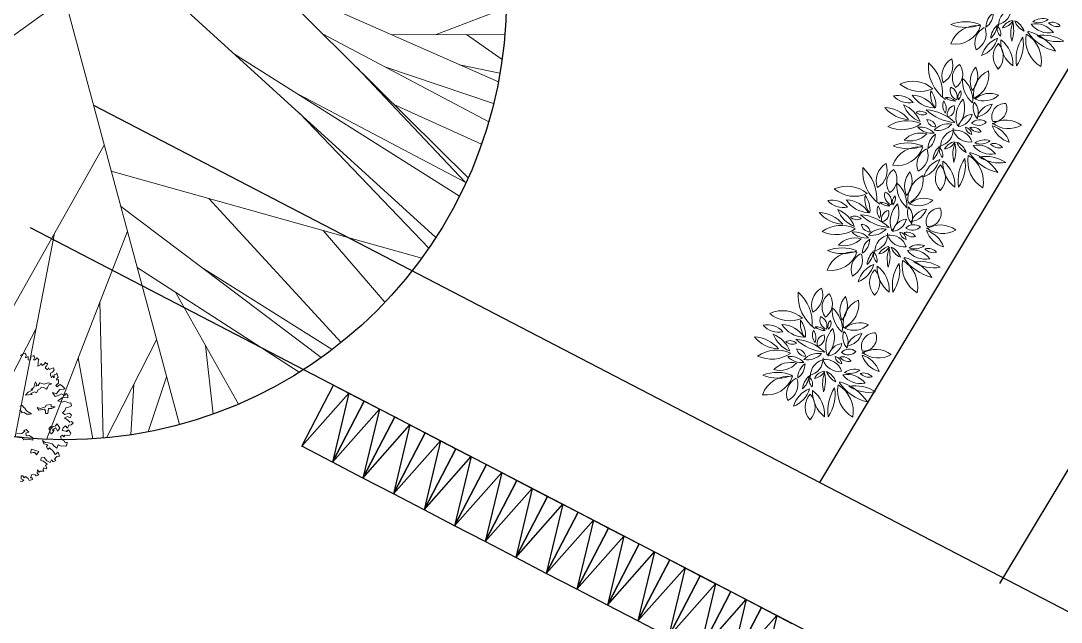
# Model space of a CAD drawing. Header units: millimetres. Extents: x 587797 to 2274247, y 1711 to 439204.
# Drawn here: x 1993500 to 2023710, y 315153 to 332613 of the extents above; entities that cross this region are included whole.
import ezdxf

# ---------------------------------------------------------------- set-up
doc = ezdxf.new("R2010")
doc.units = ezdxf.units.MM
doc.layers.add('finiture', color=7, linetype='Continuous', lineweight=20)

# ---------------------------------------------------------------- blocks, each defined once
blk = doc.blocks.new('T_26')
for p, q in [((0.3923, 0.1573), (0.4487, 0.2206)), ((0.3468, 0.1338), (0.4613, 0.1929)), ((0.4227, 0.173), (0.4714, 0.1665)), ((0.1586, 0.122), (0.4794, 0.1421)), ((0.4312, 0.1391), (0.4764, 0.1518)), ((0.1957, 0.1243), (0.4991, 0.03)), ((0.3586, 0.098), (0.4859, 0.1178)), ((0.2784, 0.0986), (0.4905, 0.0971)), ((0.3291, 0.0829), (0.4984, 0.0241)), ((0.3862, 0.0651), (0.495, 0.0709)), ((0.0826, 0.0635), (0.4978, -0.0467)), ((0.1997, 0.0324), (0.4999, 0.0072)), ((0.2854, 0.0252), (0.4984, 0.0241)), ((0, 0), (-0.2236, -0.4472)), ((0, 0), (0.3379, -0.3686)), ((0.2958, 0.0069), (0.4962, -0.0613)), ((0.1371, -0.1496), (0.4944, -0.0749)), ((0.3809, -0.0986), (0.4805, -0.1384)), ((0.1164, -0.127), (0.104, -0.4891)), ((0.2493, -0.1261), (0.4574, -0.2019)), ((0.1647, -0.1797), (0.4454, -0.2272)), ((0.281, -0.1994), (0.4522, -0.2133)), ((0.1847, -0.2015), (0.212, -0.4528)), ((0.2133, -0.2327), (0.4309, -0.2535)), ((0.1125, -0.2414), (0.1791, -0.4668)), ((0.2646, -0.2376), (0.3865, -0.3172)), ((0.3226, -0.2755), (0.3663, -0.3403)), ((0.1939, -0.2867), (0.2683, -0.4219)), ((0.2706, -0.2952), (0.2716, -0.4198)), ((0.3001, -0.3273), (0.3101, -0.3922)), ((0.1437, -0.347), (0.1437, -0.4789)), ((0.271, -0.3522), (0.2943, -0.4042)), ((0.2013, -0.3542), (0.2582, -0.4282))]:
    blk.add_line(p, q)

msp = doc.modelspace()

# ---------------------------------------------------------------- linework, layer by layer
for p, q in [((2016699.908, 319206.835), (2025480.697, 333826.891)), ((2021927.582, 316279.961), (2030815.27, 331055.131)), ((1995612.164, 330163.692), (2043101.512, 305488.98)), ((1993767.915, 326614.221), (2043653.566, 300714.539)), ((2001660.405, 320259.552), (2002582.529, 322034.287)), ((2002582.529, 322034.287), (2003469.897, 321573.225)), ((2001660.405, 320259.552), (2003026.213, 321803.756)), ((2003026.213, 321803.756), (2002547.773, 319798.49)), ((2002547.773, 319798.49), (2003469.897, 321573.225)), ((2003469.897, 321573.225), (2002547.773, 319798.49)), ((2003469.897, 321573.225), (2004357.265, 321112.163)), ((2002547.773, 319798.49), (2003913.581, 321342.694)), ((2003913.581, 321342.694), (2003435.141, 319337.427)), ((2003435.141, 319337.427), (2004357.265, 321112.163)), ((2004357.265, 321112.163), (2003435.141, 319337.427)), ((2003435.141, 319337.427), (2004800.949, 320881.632)), ((2004800.949, 320881.632), (2004322.508, 318876.365)), ((2004357.265, 321112.163), (2005244.633, 320651.101)), ((2004322.508, 318876.365), (2005244.633, 320651.101)), ((2005244.633, 320651.101), (2004322.508, 318876.365)), ((2005244.633, 320651.101), (2006132.001, 320190.038)), ((2002547.773, 319798.49), (2001660.405, 320259.552)), ((2004322.508, 318876.365), (2005688.317, 320420.57)), ((2005688.317, 320420.57), (2005209.876, 318415.303)), ((2005209.876, 318415.303), (2006132.001, 320190.038)), ((2006132.001, 320190.038), (2005209.876, 318415.303)), ((2005209.876, 318415.303), (2006575.685, 319959.507)), ((2006575.685, 319959.507), (2006097.244, 317954.241)), ((2006132.001, 320190.038), (2007019.368, 319728.976)), ((2003435.141, 319337.427), (2002547.773, 319798.49)), ((2006097.244, 317954.241), (2007019.368, 319728.976)), ((2007019.368, 319728.976), (2006097.244, 317954.241)), ((2007019.368, 319728.976), (2007906.736, 319267.914)), ((2004322.508, 318876.365), (2003435.141, 319337.427)), ((2006097.244, 317954.241), (2007463.052, 319498.445)), ((2007463.052, 319498.445), (2006984.612, 317493.178)), ((2006984.612, 317493.178), (2007906.736, 319267.914)), ((2007906.736, 319267.914), (2006984.612, 317493.178)), ((2006984.612, 317493.178), (2008350.42, 319037.383)), ((2008350.42, 319037.383), (2007871.98, 317032.116)), ((2007906.736, 319267.914), (2008794.104, 318806.852)), ((2005209.876, 318415.303), (2004322.508, 318876.365)), ((2007871.98, 317032.116), (2008794.104, 318806.852)), ((2008794.104, 318806.852), (2007871.98, 317032.116)), ((2008794.104, 318806.852), (2009681.472, 318345.79)), ((2006097.244, 317954.241), (2005209.876, 318415.303)), ((2007871.98, 317032.116), (2009237.788, 318576.321)), ((2009237.788, 318576.321), (2008759.347, 316571.054)), ((2008759.347, 316571.054), (2009681.472, 318345.79)), ((2009681.472, 318345.79), (2008759.347, 316571.054)), ((2008759.347, 316571.054), (2010125.156, 318115.258)), ((2010125.156, 318115.258), (2009646.715, 316109.992)), ((2009681.472, 318345.79), (2010568.84, 317884.727)), ((2006984.612, 317493.178), (2006097.244, 317954.241)), ((2009646.715, 316109.992), (2010568.84, 317884.727)), ((2010568.84, 317884.727), (2009646.715, 316109.992)), ((2010568.84, 317884.727), (2011456.207, 317423.665)), ((2009646.715, 316109.992), (2011012.524, 317654.196)), ((2011012.524, 317654.196), (2010534.083, 315648.929)), ((2007871.98, 317032.116), (2006984.612, 317493.178)), ((2010534.083, 315648.929), (2011456.207, 317423.665)), ((2011456.207, 317423.665), (2010534.083, 315648.929)), ((2011456.207, 317423.665), (2012343.575, 316962.603)), ((2008759.347, 316571.054), (2007871.98, 317032.116)), ((2010534.083, 315648.929), (2011899.891, 317193.134)), ((2011899.891, 317193.134), (2011421.451, 315187.867)), ((2011421.451, 315187.867), (2012343.575, 316962.603)), ((2012343.575, 316962.603), (2011421.451, 315187.867)), ((2012343.575, 316962.603), (2013230.943, 316501.541)), ((2011421.451, 315187.867), (2012787.259, 316732.072)), ((2012787.259, 316732.072), (2012308.819, 314726.805)), ((2009646.715, 316109.992), (2008759.347, 316571.054)), ((2012308.819, 314726.805), (2013230.943, 316501.541)), ((2013230.943, 316501.541), (2012308.819, 314726.805)), ((2013230.943, 316501.541), (2014118.311, 316040.478)), ((2010534.083, 315648.929), (2009646.715, 316109.992)), ((2012308.819, 314726.805), (2013674.627, 316271.009)), ((2013674.627, 316271.009), (2013196.186, 314265.743)), ((2013196.186, 314265.743), (2014118.311, 316040.478)), ((2014118.311, 316040.478), (2013196.186, 314265.743)), ((2014118.311, 316040.478), (2015005.679, 315579.416)), ((2013196.186, 314265.743), (2014561.995, 315809.947)), ((2014561.995, 315809.947), (2014083.554, 313804.681)), ((2011421.451, 315187.867), (2010534.083, 315648.929)), ((2014083.554, 313804.681), (2015005.679, 315579.416)), ((2015005.679, 315579.416), (2014083.554, 313804.681)), ((2015005.679, 315579.416), (2015893.046, 315118.354)), ((2012308.819, 314726.805), (2011421.451, 315187.867)), ((2014083.554, 313804.681), (2015449.363, 315348.885)), ((2015449.363, 315348.885), (2014970.922, 313343.618))]:
    msp.add_line(p, q)
msp.add_circle((1994775.901, 333272.775), 12823.845)
at = {"layer": 'finiture'}
for p, q in [((1993513.632, 322908.368), (1993591.2, 322957.378)), ((1993591.2, 322957.378), (1993640.19, 322963.505)), ((1993640.19, 322963.505), (1993654.479, 322900.2)), ((1993485.054, 322900.2), (1993513.632, 322908.368)), ((1993654.479, 322900.2), (1993634.066, 322830.768)), ((1993634.066, 322830.768), (1993711.634, 322871.61)), ((1993711.634, 322871.61), (1993717.758, 322767.463)), ((1993717.758, 322767.463), (1993774.913, 322759.295)), ((1993774.913, 322759.295), (1993789.202, 322830.768)), ((1993789.202, 322830.768), (1993789.202, 322885.905)), ((1993789.202, 322885.905), (1993866.77, 322879.779)), ((1993866.77, 322879.779), (1993887.182, 322894.073)), ((1993901.471, 322830.768), (1993866.77, 322773.59)), ((1993866.77, 322773.59), (1993921.884, 322773.59)), ((1993887.182, 322894.073), (1993901.471, 322830.768)), ((1993921.884, 322773.59), (1993979.039, 322830.768)), ((1993979.039, 322830.768), (1994021.906, 322773.59)), ((1994007.617, 322661.274), (1993999.452, 322589.801)), ((1994021.906, 322773.59), (1994007.617, 322716.411)), ((1994007.617, 322716.411), (1994007.617, 322661.274)), ((1994050.483, 322604.096), (1994077.02, 322661.274)), ((1994077.02, 322661.274), (1994128.051, 322604.096)), ((1994128.051, 322604.096), (1994191.33, 322653.106)), ((1994191.33, 322653.106), (1994211.743, 322702.116)), ((1994211.743, 322702.116), (1994232.155, 322661.274)), ((1994232.155, 322661.274), (1994281.146, 322661.274)), ((1994281.146, 322661.274), (1994246.444, 322597.969)), ((1993999.452, 322589.801), (1994050.483, 322604.096)), ((1994246.444, 322597.969), (1994211.743, 322534.664)), ((1994211.743, 322534.664), (1994275.022, 322483.612)), ((1994275.022, 322483.612), (1994303.599, 322540.791)), ((1994303.599, 322540.791), (1994324.012, 322491.78)), ((1994324.012, 322491.78), (1994387.291, 322520.37)), ((1994415.869, 322414.181), (1994358.714, 322385.591)), ((1994358.714, 322385.591), (1994358.714, 322322.286)), ((1994387.291, 322520.37), (1994450.57, 322534.664)), ((1994464.859, 322471.359), (1994415.869, 322414.181)), ((1994450.57, 322534.664), (1994464.859, 322471.359)), ((1994473.024, 322330.455), (1994528.138, 322350.876)), ((1994528.138, 322350.876), (1994542.427, 322393.76)), ((1994542.427, 322393.76), (1994564.881, 322316.16)), ((1993908.721, 322083.403), (1993873.938, 321970.61)), ((1993930.311, 322132.6), (1993908.721, 322083.403)), ((1993965.095, 322055.805), (1993930.311, 322132.6)), ((1993937.508, 322006.608), (1993965.095, 322055.805)), ((1994057.451, 322097.802), (1994001.078, 322027.006)), ((1994183.392, 322063.004), (1994057.451, 322097.802)), ((1994290.142, 322097.802), (1994183.392, 322063.004)), ((1994275.749, 321970.61), (1994317.729, 322048.605)), ((1994402.889, 322076.203), (1994290.142, 322097.802)), ((1994317.729, 322048.605), (1994402.889, 322076.203)), ((1994358.714, 322322.286), (1994387.291, 322244.687)), ((1994387.291, 322244.687), (1994415.869, 322301.865)), ((1994415.869, 322301.865), (1994473.024, 322244.687)), ((1994473.024, 322244.687), (1994473.024, 322330.455)), ((1994556.716, 322060.898), (1994522.014, 322026.182)), ((1994542.427, 322224.266), (1994536.303, 322181.382)), ((1994536.303, 322181.382), (1994591.417, 322201.803)), ((1994585.293, 322265.108), (1994542.427, 322224.266)), ((1994599.582, 322089.487), (1994556.716, 322060.898)), ((1994564.881, 322316.16), (1994585.293, 322265.108)), ((1994591.417, 322201.803), (1994599.582, 322132.371)), ((1994599.582, 322132.371), (1994599.582, 322089.487)), ((1994599.582, 322026.182), (1994642.449, 322054.772)), ((1994642.449, 322054.772), (1994711.852, 322005.761)), ((1993712.014, 321830.218), (1993634.05, 321745.023)), ((1993634.05, 321745.023), (1993719.21, 321752.223)), ((1993852.348, 321899.814), (1993712.014, 321830.218)), ((1993719.21, 321752.223), (1993831.957, 321759.422)), ((1993795.974, 321794.22), (1993895.527, 321837.418)), ((1993831.957, 321759.422), (1993795.974, 321794.22)), ((1993873.938, 321970.61), (1993803.171, 321907.014)), ((1993803.171, 321907.014), (1993852.348, 321899.814)), ((1993895.527, 321837.418), (1993957.898, 321808.619)), ((1994001.078, 322027.006), (1993937.508, 322006.608)), ((1993957.898, 321808.619), (1994001.078, 321899.814)), ((1994001.078, 321899.814), (1994070.645, 321935.812)), ((1994070.645, 321935.812), (1994092.235, 321977.809)), ((1994092.235, 321977.809), (1994163.002, 321963.41)), ((1994163.002, 321963.41), (1994246.962, 321921.413)), ((1994246.962, 321921.413), (1994275.749, 321970.61)), ((1994536.303, 321779.088), (1994415.869, 321821.972)), ((1994415.869, 321821.972), (1994493.437, 321709.657)), ((1994522.014, 322026.182), (1994556.716, 321983.298)), ((1994577.128, 321842.393), (1994536.303, 321779.088)), ((1994556.716, 321983.298), (1994599.582, 322026.182)), ((1994634.284, 321905.698), (1994577.128, 321842.393)), ((1994599.582, 321730.078), (1994677.15, 321779.088)), ((1994746.553, 321919.993), (1994634.284, 321905.698)), ((1994677.15, 321779.088), (1994769.007, 321738.246)), ((1994711.852, 322005.761), (1994775.131, 321942.456)), ((1994775.131, 321942.456), (1994746.553, 321919.993)), ((1994769.007, 321738.246), (1994817.997, 321793.383)), ((1994817.997, 321793.383), (1994866.987, 321730.078)), ((1993472.127, 321428.242), (1993550.09, 321448.641)), ((1993550.09, 321448.641), (1993577.677, 321399.444)), ((1994237.676, 321452.873), (1994213.623, 321404.765)), ((1994379.32, 321475.59), (1994237.676, 321452.873)), ((1994379.32, 321404.765), (1994379.32, 321475.59)), ((1994493.437, 321709.657), (1994599.582, 321730.078)), ((1994697.563, 321666.773), (1994571.005, 321583.047)), ((1994571.005, 321583.047), (1994697.563, 321540.163)), ((1994783.296, 321681.068), (1994697.563, 321666.773)), ((1994697.563, 321540.163), (1994769.007, 321568.752)), ((1994769.007, 321568.752), (1994915.978, 321511.574)), ((1994866.987, 321666.773), (1994783.296, 321681.068)), ((1994866.987, 321730.078), (1994866.987, 321666.773)), ((1994973.133, 321433.974), (1994895.565, 321393.132)), ((1994915.978, 321511.574), (1994950.679, 321519.742)), ((1994950.679, 321519.742), (1994973.133, 321433.974)), ((1993514.107, 321279.451), (1993457.733, 321308.25)), ((1993542.893, 321230.254), (1993514.107, 321279.451)), ((1993606.463, 321237.454), (1993542.893, 321230.254)), ((1993577.677, 321399.444), (1993619.657, 321364.646)), ((1993662.837, 321188.257), (1993606.463, 321237.454)), ((1993619.657, 321364.646), (1993662.837, 321293.851)), ((1993662.837, 321293.851), (1993810.367, 321202.656)), ((1993761.191, 321188.257), (1993662.837, 321188.257)), ((1993810.367, 321202.656), (1993761.191, 321188.257)), ((1994071.978, 321357.995), (1993977.103, 321382.048)), ((1993977.103, 321382.048), (1994025.209, 321309.887)), ((1994025.209, 321309.887), (1994189.57, 321333.941)), ((1994213.623, 321404.765), (1994071.978, 321357.995)), ((1994189.57, 321333.941), (1994213.623, 321287.17)), ((1994213.623, 321287.17), (1994213.623, 321216.346)), ((1994213.623, 321216.346), (1994284.445, 321216.346)), ((1994284.445, 321216.346), (1994308.498, 321357.995)), ((1994308.498, 321357.995), (1994403.373, 321357.995)), ((1994498.248, 321404.765), (1994379.32, 321404.765)), ((1994403.373, 321357.995), (1994498.248, 321404.765)), ((1994775.131, 321301.238), (1994711.852, 321229.764)), ((1994711.852, 321229.764), (1994783.296, 321186.88)), ((1994803.708, 321378.837), (1994775.131, 321301.238)), ((1994783.296, 321186.88), (1994915.978, 321223.638)), ((1994895.565, 321393.132), (1994803.708, 321378.837)), ((1994915.978, 321223.638), (1994973.133, 321160.333)), ((1994973.133, 321160.333), (1994930.266, 321088.86)), ((1994366.906, 320835.478), (1994310.532, 320764.683)), ((1994395.692, 320779.082), (1994366.906, 320835.478)), ((1994501.243, 320842.678), (1994423.279, 320821.079)), ((1994557.616, 320913.474), (1994501.243, 320842.678)), ((1994635.579, 320786.281), (1994557.616, 320913.474)), ((1994795.543, 320849.934), (1994726.14, 320792.755)), ((1994860.864, 321123.575), (1994769.007, 321088.86)), ((1994769.007, 321088.86), (1994873.111, 321011.26)), ((1994852.699, 320786.629), (1994795.543, 320849.934)), ((1994895.565, 320870.355), (1994852.699, 320786.629)), ((1994930.266, 321088.86), (1994860.864, 321123.575)), ((1994873.111, 321011.26), (1994924.143, 320962.25)), ((1994958.844, 320878.524), (1994895.565, 320870.355)), ((1994924.143, 320962.25), (1994973.133, 320982.67)), ((1995015.999, 320933.66), (1994958.844, 320878.524)), ((1994973.133, 320982.67), (1995015.999, 320933.66)), ((1993388.166, 320624.291), (1993528.5, 320631.491)), ((1993528.5, 320525.897), (1993401.36, 320546.296)), ((1993528.5, 320631.491), (1993613.66, 320695.087)), ((1993592.07, 320447.902), (1993528.5, 320525.897)), ((1993584.874, 320722.685), (1993655.64, 320744.284)), ((1993613.66, 320695.087), (1993584.874, 320722.685)), ((1993732.404, 320666.289), (1993648.444, 320638.69)), ((1993648.444, 320638.69), (1993655.64, 320567.894)), ((1993655.64, 320744.284), (1993732.404, 320666.289)), ((1993655.64, 320567.894), (1993746.797, 320575.094)), ((1993746.797, 320575.094), (1993845.151, 320504.298)), ((1994310.532, 320764.683), (1994352.513, 320729.885)), ((1994352.513, 320729.885), (1994339.319, 320659.089)), ((1994339.319, 320659.089), (1994395.692, 320624.291)), ((1994423.279, 320821.079), (1994395.692, 320779.082)), ((1994395.692, 320624.291), (1994466.459, 320715.486)), ((1994410.085, 320729.885), (1994515.636, 320793.481)), ((1994466.459, 320715.486), (1994410.085, 320729.885)), ((1994515.636, 320793.481), (1994564.813, 320695.087)), ((1994564.813, 320695.087), (1994635.579, 320786.281)), ((1994711.852, 320582.419), (1994654.696, 320545.662)), ((1994654.696, 320545.662), (1994677.15, 320455.809)), ((1994726.14, 320792.755), (1994705.728, 320723.324)), ((1994705.728, 320723.324), (1994852.699, 320686.566)), ((1994746.553, 320531.367), (1994711.852, 320582.419)), ((1994783.296, 320582.419), (1994746.553, 320531.367)), ((1994846.575, 320574.251), (1994783.296, 320582.419)), ((1994817.997, 320686.566), (1994887.4, 320737.619)), ((1994852.699, 320686.566), (1994817.997, 320686.566)), ((1994924.143, 320582.419), (1994846.575, 320574.251)), ((1994887.4, 320737.619), (1994950.679, 320645.724)), ((1994950.679, 320645.724), (1994924.143, 320582.419)), ((1993726.407, 320469.5), (1993592.07, 320447.902)), ((1993845.151, 320440.702), (1993726.407, 320469.5)), ((1993845.151, 320504.298), (1993845.151, 320440.702)), ((1994211.743, 320370.041), (1994134.175, 320427.22)), ((1994134.175, 320427.22), (1994168.876, 320335.326)), ((1994168.876, 320335.326), (1994289.311, 320306.736)), ((1994303.599, 320363.915), (1994211.743, 320370.041)), ((1994289.311, 320306.736), (1994246.444, 320249.558)), ((1994246.444, 320249.558), (1994289.311, 320165.832)), ((1994409.745, 320327.157), (1994303.599, 320363.915)), ((1994479.148, 320249.558), (1994409.745, 320327.157)), ((1994556.716, 320208.716), (1994479.148, 320249.558)), ((1994564.881, 320263.852), (1994556.716, 320208.716)), ((1994599.582, 320300.61), (1994564.881, 320263.852)), ((1994668.985, 320263.852), (1994599.582, 320300.61)), ((1994732.264, 320278.147), (1994668.985, 320263.852)), ((1994677.15, 320455.809), (1994769.007, 320412.925)), ((1994803.708, 320263.852), (1994732.264, 320278.147)), ((1994769.007, 320412.925), (1994789.419, 320355.747)), ((1994789.419, 320355.747), (1994846.575, 320384.336)), ((1994838.41, 320300.61), (1994803.708, 320263.852)), ((1994846.575, 320384.336), (1994838.41, 320300.61)), ((1993811.406, 320175.359), (1993788.689, 320104.535)), ((1993788.689, 320104.535), (1993788.689, 320056.427)), ((1993788.689, 320056.427), (1993859.511, 320080.481)), ((1993953.05, 320128.588), (1993811.406, 320175.359)), ((1993859.511, 320080.481), (1993906.281, 320080.481)), ((1993906.281, 320080.481), (1993953.05, 320009.657)), ((1994025.209, 320104.535), (1993953.05, 320128.588)), ((1993953.05, 320009.657), (1994025.209, 320104.535)), ((1994091.308, 319926.906), (1994077.02, 319849.307)), ((1994183.165, 319933.033), (1994091.308, 319926.906)), ((1994254.609, 319835.012), (1994183.165, 319933.033)), ((1994289.311, 320165.832), (1994338.301, 320214.842)), ((1994338.301, 320214.842), (1994436.281, 320116.821)), ((1994436.281, 320116.821), (1994493.437, 320018.801)), ((1994550.592, 319961.622), (1994479.148, 319890.148)), ((1994493.437, 320018.801), (1994585.293, 320088.232)), ((1994619.995, 319975.917), (1994550.592, 319961.622)), ((1994585.293, 320088.232), (1994619.995, 319975.917)), ((1994077.02, 319849.307), (1994154.587, 319826.843)), ((1994154.587, 319630.802), (1994148.464, 319587.918)), ((1994154.587, 319826.843), (1994268.898, 319743.117)), ((1994246.444, 319602.213), (1994154.587, 319630.802)), ((1994268.898, 319743.117), (1994217.867, 319700.233)), ((1994217.867, 319700.233), (1994260.733, 319636.928)), ((1994260.733, 319636.928), (1994246.444, 319602.213)), ((1994352.59, 319792.128), (1994254.609, 319835.012)), ((1994395.456, 319863.601), (1994352.59, 319792.128)), ((1994436.281, 319812.549), (1994395.456, 319863.601)), ((1994513.849, 319849.307), (1994436.281, 319812.549)), ((1994479.148, 319890.148), (1994513.849, 319849.307)), ((1993562.622, 319404.129), (1993507.508, 319398.003)), ((1993507.508, 319398.003), (1993507.508, 319312.235)), ((1993599.365, 319340.824), (1993562.622, 319404.129)), ((1993634.066, 319383.708), (1993599.365, 319340.824)), ((1993711.634, 319320.403), (1993634.066, 319383.708)), ((1993740.212, 319271.393), (1993711.634, 319320.403)), ((1993823.903, 319440.887), (1993781.037, 319340.824)), ((1993781.037, 319340.824), (1993832.068, 319348.993)), ((1993915.76, 319432.719), (1993823.903, 319440.887)), ((1993832.068, 319348.993), (1993844.316, 319297.94)), ((1993944.338, 319398.003), (1993915.76, 319432.719)), ((1994021.906, 319432.719), (1993944.338, 319398.003)), ((1993987.204, 319573.623), (1993972.915, 319481.729)), ((1993972.915, 319481.729), (1994021.906, 319432.719)), ((1994036.194, 319510.318), (1993987.204, 319573.623)), ((1994062.731, 319538.908), (1994036.194, 319510.318)), ((1994119.886, 319538.908), (1994062.731, 319538.908)), ((1994168.876, 319538.908), (1994119.886, 319538.908)), ((1994148.464, 319587.918), (1994168.876, 319538.908)), ((1993542.209, 319234.635), (1993478.93, 319242.804)), ((1993507.508, 319312.235), (1993585.076, 319277.519)), ((1993585.076, 319277.519), (1993542.209, 319234.635)), ((1993844.316, 319297.94), (1993740.212, 319271.393))]:
    msp.add_line(p, q, dxfattribs=at)
for centre, radius, start, end in [((2021767.832, 332983.065), 493.102, 280.2006852, 3.6567052), ((2022385.304, 332479.347), 493.102, 97.9298722, 181.3858922), ((2021235.45, 332842.319), 504.08, 304.9589982, 359.8487122), ((2022028.361, 332427.863), 504.08, 124.9589982, 179.8487122), ((2022368.899, 332223.806), 407.986, 100.3447392, 152.2063042), ((2021951.856, 332818.153), 407.986, 277.9071342, 329.7686992), ((2023230.801, 332255.086), 982.055, 158.6476812, 193.6982922), ((2021348.507, 332343.351), 982.055, 340.9321952, 15.9828052), ((2022156.389, 332154.027), 502.866, 18.7018602, 65.6965352), ((2022839.668, 332773.569), 502.866, 198.7018602, 245.6965352), ((2023171.65, 332189.36), 490.22, 71.0013062, 126.1644432), ((2023041.959, 333048.644), 490.22, 251.0013062, 306.1644432), ((2021254.718, 331682.53), 791.751, 81.5448302, 161.0007382), ((2020622.515, 332723.435), 791.751, 261.5448302, 341.0007382), ((2020933.35, 331440.358), 1147.623, 67.5620202, 111.6466142), ((2020948.042, 333567.788), 1147.623, 247.5620202, 291.6466142), ((2021723.611, 331957.639), 521.999, 118.1920852, 201.0750502), ((2021006.805, 332238.666), 521.999, 296.1091902, 18.9921542), ((2021267.273, 332549.894), 592.584, 311.9852062, 352.6556472), ((2022253.293, 332050.192), 592.584, 133.5937502, 174.2641912), ((2021659.506, 332236.777), 296.223, 346.2755532, 51.1830792), ((2022148.853, 332383.553), 296.223, 162.2093842, 227.1169102), ((2022384.814, 330964.442), 1393.594, 33.3388722, 75.3199692), ((2022966.219, 331877.417), 650.627, 37.5537892, 101.6639052), ((2023350.487, 332911.17), 650.627, 217.5537892, 281.6639052), ((2023436.835, 332240.715), 331.365, 41.7841332, 106.5604412), ((2023589.473, 332779.132), 331.365, 221.7841332, 286.5604412), ((2022137.034, 331392.009), 766.216, 110.8542022, 163.9781372), ((2021127.814, 332319.509), 766.216, 290.8542022, 343.9781372), ((2022834.204, 332003.799), 877.678, 176.3189122, 233.0898182), ((2021431.237, 331358.377), 877.678, 356.3189122, 53.0898182), ((2023565.738, 331488.167), 1167.491, 146.1549402, 189.2106112), ((2021443.644, 331951.527), 1167.491, 326.1549402, 9.2106112), ((2023584.328, 332060.291), 903.437, 169.5840442, 239.1601022), ((2022233.32, 331451.591), 903.437, 349.3480122, 58.9240712), ((2023875.882, 333085.078), 1393.594, 214.4561582, 256.4372552), ((2023190.97, 331088.707), 1109.037, 57.4850192, 99.4232362), ((2023605.521, 333117.975), 1109.037, 237.4850192, 279.4232362), ((2022287.04, 331579.654), 548.27, 136.8859672, 222.3226672), ((2021481.435, 331585.218), 548.27, 316.8859672, 42.3226672), ((2020819.568, 331013.909), 575.026, 120.0128832, 200.0354962), ((2019991.716, 331314.827), 575.026, 300.0128832, 20.0354962), ((2021050.478, 331303.421), 1198.988, 175.6138802, 234.1810692), ((2019065.089, 330493.114), 1198.988, 355.6138802, 48.7903282), ((2021019.314, 330956.116), 470.192, 124.2051322, 217.0701022), ((2020379.826, 331061.552), 470.192, 304.2051322, 37.0701022), ((2021698.594, 330853.204), 630.348, 138.5011792, 205.0112442), ((2020655.246, 331004.367), 630.348, 318.5011792, 25.0112442), ((2021905.91, 330483.508), 742.903, 114.0346432, 189.4112722), ((2020870.43, 331040.521), 742.903, 294.0346432, 9.4112722), ((2019398.212, 329958.068), 899.811, 49.4549072, 114.2762642), ((2021679.276, 330868.389), 835.986, 174.8882522, 229.5327912), ((2020304.05, 330306.875), 835.986, 354.8882522, 49.5327912), ((2019613.185, 331462.073), 899.811, 229.4549072, 294.2762642), ((2020608.305, 330492.855), 690.516, 172.4820782, 216.0604832), ((2019377.229, 330161.117), 690.516, 354.1020192, 37.6804242), ((2020780.523, 330592.419), 293.054, 161.4860162, 249.3344302), ((2020399.213, 330411.276), 293.054, 341.4860162, 69.3344302), ((2020955.181, 330393.052), 242.807, 130.6866572, 198.0312722), ((2020566.007, 330502.012), 242.807, 310.6866572, 18.0312722), ((2021635.998, 329880.035), 626.787, 65.7502472, 133.0360922), ((2018956.861, 329836.32), 612.696, 41.7480502, 101.2709752), ((2019294.23, 330845.168), 612.696, 221.7480502, 281.2709752), ((2020055.27, 330885.95), 799.914, 212.4227522, 267.9385742), ((2019351.277, 329657.67), 799.914, 32.4227522, 87.9385742), ((2020636.545, 330147.878), 364.235, 157.8161752, 216.5716662), ((2020006.749, 330068.384), 364.235, 337.8161752, 36.5716662), ((2020367.257, 329991.946), 399.903, 46.7119692, 92.8743762), ((2020621.404, 330682.443), 399.903, 226.7119692, 272.8743762), ((2021418.273, 329811.711), 764.588, 136.2398752, 199.0321132), ((2020143.264, 330091.201), 764.588, 316.2398752, 19.0321132), ((2021617.337, 330088.195), 464.51, 158.8653362, 223.5765942), ((2020839.025, 329944.694), 464.51, 337.3165672, 42.0278252), ((2021470.951, 330914.522), 626.787, 245.0936362, 312.3794812), ((2021191.982, 330361.274), 537.843, 278.9366862, 341.7742222), ((2021786.393, 329661.742), 537.843, 98.9366862, 161.7742222), ((2022081.303, 329828.583), 385.997, 86.6007762, 201.8100952), ((2021745.823, 330070.491), 385.997, 266.6007762, 21.8100952), ((2018545.029, 329145.942), 951.478, 39.3530902, 87.4744862), ((2019322.688, 330699.825), 951.478, 219.3530902, 267.4744862), ((2018814.758, 329383.903), 852.076, 20.9058342, 68.2643142), ((2019926.286, 330479.448), 852.076, 200.9058342, 248.2643142), ((2019617.357, 329701.296), 286.649, 46.9916322, 115.3519022), ((2019690.145, 330169.952), 286.649, 226.9916322, 295.3519022), ((2020733.89, 331025.218), 1372.189, 226.5437642, 265.4625772), ((2019681.544, 328661.257), 1372.189, 46.5437642, 85.4625772), ((2020657.316, 329903.056), 255.724, 101.7678622, 197.9841602), ((2020361.932, 330074.45), 255.724, 281.7678622, 17.9841602), ((2020676.788, 329999.264), 456.356, 275.9945162, 347.6764672), ((2021178.186, 329448.902), 456.356, 96.9926362, 168.6745882), ((2019233.722, 328735.767), 978.566, 65.8594782, 124.6377862), ((2019086.839, 330429.74), 978.566, 245.2736062, 304.0519142), ((2019813.85, 329485.549), 260.064, 10.1273202, 90.4647752), ((2020067.752, 329791.333), 260.064, 190.1273202, 270.4647752), ((2020432.455, 329066.513), 553.02, 79.7760162, 137.9179062), ((2020120.17, 329981.383), 553.02, 259.7760162, 317.9179062), ((2021339.916, 329418.135), 321.719, 52.8815032, 135.8607872), ((2021303.181, 329898.716), 321.719, 232.8815032, 315.8607872), ((2022113.669, 328975.073), 755.764, 53.7979332, 122.2262832), ((2022180.705, 330238.592), 755.764, 231.6997852, 300.1281342), ((2019320.627, 329804.792), 679.415, 255.1769142, 315.9428502), ((2019635.068, 328675.539), 679.415, 75.1769142, 135.9428502), ((2019623.155, 328983.851), 544.065, 42.9410212, 97.6635152), ((2019948.887, 329893.697), 544.065, 222.9410212, 277.6635152), ((2019552.516, 329320.156), 504.08, 304.9589982, 359.8487122), ((2020345.427, 328905.7), 504.08, 124.9589982, 179.8487122), ((2020084.898, 329460.902), 493.102, 280.2006852, 3.6567052), ((2020702.37, 328957.184), 493.102, 97.9298722, 181.3858922), ((2020647.089, 328943.241), 495.118, 18.3307972, 98.1862602), ((2021046.583, 329589.03), 495.118, 198.3307972, 278.1862602), ((2020882.297, 329293.498), 236.939, 4.3553202, 78.0821742), ((2021167.481, 329543.322), 236.939, 184.3553202, 258.0821742), ((2021135.519, 329205.435), 316.114, 36.2304682, 103.6461322), ((2021315.932, 329699.459), 316.114, 216.2304682, 283.6461322), ((2022406.315, 329794.85), 732.285, 198.1136342, 253.8509222), ((2021506.645, 328863.791), 732.285, 18.1136342, 73.8509222), ((2019250.416, 327918.195), 1147.623, 67.5620202, 111.6466142), ((2019265.108, 330045.624), 1147.623, 247.5620202, 291.6466142), ((2020685.965, 328701.643), 407.986, 100.3447392, 152.2063042), ((2020268.922, 329295.99), 407.986, 277.9071342, 329.7686992), ((2021547.868, 328732.923), 982.055, 158.6476812, 193.6982922), ((2019665.573, 328821.187), 982.055, 340.9321952, 15.9828052), ((2021156.734, 329251.406), 502.866, 198.7018602, 245.6965352), ((2020473.455, 328631.863), 502.866, 18.7018602, 65.6965352), ((2021283.285, 328355.254), 650.627, 37.5537892, 101.6639052), ((2021667.553, 329389.007), 650.627, 217.5537892, 281.6639052), ((2021488.716, 328667.196), 490.22, 71.0013062, 126.1644432), ((2021359.025, 329526.48), 490.22, 251.0013062, 306.1644432), ((2021753.901, 328718.552), 331.365, 41.7841332, 106.5604412), ((2021906.539, 329256.969), 331.365, 221.7841332, 286.5604412), ((2019571.784, 328160.367), 791.751, 81.5448302, 161.0007382), ((2018939.581, 329201.272), 791.751, 261.5448302, 341.0007382), ((2020040.677, 328435.476), 521.999, 118.1920852, 201.0750502), ((2019323.871, 328716.503), 521.999, 296.1091902, 18.9921542), ((2020570.359, 328528.029), 592.584, 133.5937502, 174.2641912), ((2019584.339, 329027.731), 592.584, 311.9852062, 352.6556472), ((2019976.572, 328714.614), 296.223, 346.2755532, 51.1830792), ((2020465.919, 328861.39), 296.223, 162.2093842, 227.1169102), ((2021901.394, 328538.128), 903.437, 169.5840442, 239.1601022), ((2020550.386, 327929.428), 903.437, 349.3480122, 58.9240712), ((2022192.948, 329562.915), 1393.594, 214.4561582, 256.4372552), ((2020701.88, 327442.279), 1393.594, 33.3388722, 75.3199692), ((2018911.838, 327969.393), 575.026, 120.0128832, 200.0354962), ((2018083.987, 328270.311), 575.026, 300.0128832, 20.0354962), ((2020454.1, 327869.846), 766.216, 110.8542022, 163.9781372), ((2019444.88, 328797.346), 766.216, 290.8542022, 343.9781372), ((2020604.107, 328057.491), 548.27, 136.8859672, 222.3226672), ((2019798.501, 328063.055), 548.27, 316.8859672, 42.3226672), ((2021151.27, 328481.636), 877.678, 176.3189122, 233.0898182), ((2019748.303, 327836.213), 877.678, 356.3189122, 53.0898182), ((2021882.804, 327966.004), 1167.491, 146.1549402, 189.2106112), ((2019760.71, 328429.364), 1167.491, 326.1549402, 9.2106112), ((2021508.036, 327566.543), 1109.037, 57.4850192, 99.4232362), ((2021922.587, 329595.812), 1109.037, 237.4850192, 279.4232362), ((2019142.748, 328258.906), 1198.988, 175.6138802, 234.1810692), ((2017157.359, 327448.598), 1198.988, 355.6138802, 48.7903282), ((2019111.584, 327911.6), 470.192, 124.2051322, 217.0701022), ((2018472.096, 328017.036), 470.192, 304.2051322, 37.0701022), ((2019790.864, 327808.688), 630.348, 138.5011792, 205.0112442), ((2018747.516, 327959.851), 630.348, 318.5011792, 25.0112442), ((2019998.18, 327438.992), 742.903, 114.0346432, 189.4112722), ((2018962.7, 327996.005), 742.903, 294.0346432, 9.4112722), ((2017490.482, 326913.552), 899.811, 49.4549072, 114.2762642), ((2019771.546, 327823.873), 835.986, 174.8882522, 229.5327912), ((2018396.321, 327262.359), 835.986, 354.8882522, 49.5327912), ((2017705.455, 328417.557), 899.811, 229.4549072, 294.2762642), ((2018700.575, 327448.339), 690.516, 172.4820782, 216.0604832), ((2017469.499, 327116.601), 690.516, 354.1020192, 37.6804242), ((2018872.793, 327547.903), 293.054, 161.4860162, 249.3344302), ((2018491.483, 327366.76), 293.054, 341.4860162, 69.3344302), ((2019047.451, 327348.536), 242.807, 130.6866572, 198.0312722), ((2018658.277, 327457.496), 242.807, 310.6866572, 18.0312722), ((2017049.131, 326791.804), 612.696, 41.7480502, 101.2709752), ((2017386.5, 327800.652), 612.696, 221.7480502, 281.2709752), ((2018147.54, 327841.434), 799.914, 212.4227522, 267.9385742), ((2017443.547, 326613.154), 799.914, 32.4227522, 87.9385742), ((2018728.815, 327103.362), 364.235, 157.8161752, 216.5716662), ((2018099.019, 327023.868), 364.235, 337.8161752, 36.5716662), ((2018459.527, 326947.43), 399.903, 46.7119692, 92.8743762), ((2018713.674, 327637.927), 399.903, 226.7119692, 272.8743762), ((2019510.543, 326767.196), 764.588, 136.2398752, 199.0321132), ((2018235.534, 327046.685), 764.588, 316.2398752, 19.0321132), ((2019709.607, 327043.679), 464.51, 158.8653362, 223.5765942), ((2018931.295, 326900.178), 464.51, 337.3165672, 42.0278252), ((2019563.221, 327870.006), 626.787, 245.0936362, 312.3794812), ((2019728.268, 326835.519), 626.787, 65.7502472, 133.0360922), ((2020173.573, 326784.068), 385.997, 86.6007762, 201.8100952), ((2019838.093, 327025.975), 385.997, 266.6007762, 21.8100952), ((2016637.299, 326101.426), 951.478, 39.3530902, 87.4744862), ((2017414.958, 327655.309), 951.478, 219.3530902, 267.4744862), ((2016907.028, 326339.387), 852.076, 20.9058342, 68.2643142), ((2018018.556, 327434.932), 852.076, 200.9058342, 248.2643142), ((2017709.627, 326656.78), 286.649, 46.9916322, 115.3519022), ((2017782.415, 327125.436), 286.649, 226.9916322, 295.3519022), ((2018826.16, 327980.702), 1372.189, 226.5437642, 265.4625772), ((2017773.814, 325616.742), 1372.189, 46.5437642, 85.4625772), ((2018749.586, 326858.54), 255.724, 101.7678622, 197.9841602), ((2018454.202, 327029.934), 255.724, 281.7678622, 17.9841602), ((2019284.252, 327316.758), 537.843, 278.9366862, 341.7742222), ((2019878.663, 326617.226), 537.843, 98.9366862, 161.7742222), ((2017325.992, 325691.251), 978.566, 65.8594782, 124.6377862), ((2017179.109, 327385.224), 978.566, 245.2736062, 304.0519142), ((2017906.12, 326441.033), 260.064, 10.1273202, 90.4647752), ((2018160.022, 326746.817), 260.064, 190.1273202, 270.4647752), ((2018524.725, 326021.997), 553.02, 79.7760162, 137.9179062), ((2018212.44, 326936.867), 553.02, 259.7760162, 317.9179062), ((2018769.058, 326954.748), 456.356, 275.9945162, 347.6764672), ((2019270.456, 326404.386), 456.356, 96.9926362, 168.6745882), ((2019432.186, 326373.619), 321.719, 52.8815032, 135.8607872), ((2019395.451, 326854.2), 321.719, 232.8815032, 315.8607872), ((2020205.939, 325930.557), 755.764, 53.7979332, 122.2262832), ((2020272.975, 327194.076), 755.764, 231.6997852, 300.1281342), ((2017412.897, 326760.276), 679.415, 255.1769142, 315.9428502), ((2017727.338, 325631.023), 679.415, 75.1769142, 135.9428502), ((2017715.425, 325939.335), 544.065, 42.9410212, 97.6635152), ((2018041.157, 326849.181), 544.065, 222.9410212, 277.6635152), ((2017644.787, 326275.64), 504.08, 304.9589982, 359.8487122), ((2018437.697, 325861.184), 504.08, 124.9589982, 179.8487122), ((2018177.168, 326416.386), 493.102, 280.2006852, 3.6567052), ((2018794.64, 325912.668), 493.102, 97.9298722, 181.3858922), ((2018739.359, 325898.725), 495.118, 18.3307972, 98.1862602), ((2019138.853, 326544.514), 495.118, 198.3307972, 278.1862602), ((2018974.567, 326248.982), 236.939, 4.3553202, 78.0821742), ((2019259.751, 326498.806), 236.939, 184.3553202, 258.0821742), ((2019227.789, 326160.919), 316.114, 36.2304682, 103.6461322), ((2019408.202, 326654.943), 316.114, 216.2304682, 283.6461322), ((2020498.585, 326750.334), 732.285, 198.1136342, 253.8509222), ((2019598.915, 325819.275), 732.285, 18.1136342, 73.8509222), ((2017342.686, 324873.679), 1147.623, 67.5620202, 111.6466142), ((2018778.235, 325657.127), 407.986, 100.3447392, 152.2063042), ((2018361.192, 326251.474), 407.986, 277.9071342, 329.7686992), ((2019640.138, 325688.407), 982.055, 158.6476812, 193.6982922), ((2017757.843, 325776.671), 982.055, 340.9321952, 15.9828052), ((2018565.725, 325587.347), 502.866, 18.7018602, 65.6965352), ((2019249.004, 326206.89), 502.866, 198.7018602, 245.6965352), ((2019375.555, 325310.738), 650.627, 37.5537892, 101.6639052), ((2019580.987, 325622.68), 490.22, 71.0013062, 126.1644432), ((2019451.295, 326481.964), 490.22, 251.0013062, 306.1644432), ((2019846.171, 325674.036), 331.365, 41.7841332, 106.5604412), ((2019998.809, 326212.453), 331.365, 221.7841332, 286.5604412), ((2017664.054, 325115.851), 791.751, 81.5448302, 161.0007382), ((2017031.851, 326156.756), 791.751, 261.5448302, 341.0007382), ((2017357.379, 327001.108), 1147.623, 247.5620202, 291.6466142), ((2018132.947, 325390.96), 521.999, 118.1920852, 201.0750502), ((2017416.141, 325671.987), 521.999, 296.1091902, 18.9921542), ((2018662.629, 325483.513), 592.584, 133.5937502, 174.2641912), ((2017676.609, 325983.215), 592.584, 311.9852062, 352.6556472), ((2018068.842, 325670.098), 296.223, 346.2755532, 51.1830792), ((2018558.189, 325816.874), 296.223, 162.2093842, 227.1169102), ((2018642.656, 324884.912), 903.437, 349.3480122, 58.9240712), ((2020285.218, 326518.399), 1393.594, 214.4561582, 256.4372552), ((2018794.15, 324397.763), 1393.594, 33.3388722, 75.3199692), ((2019759.823, 326344.491), 650.627, 217.5537892, 281.6639052), ((2018546.37, 324825.33), 766.216, 110.8542022, 163.9781372), ((2017537.15, 325752.83), 766.216, 290.8542022, 343.9781372), ((2018696.377, 325012.975), 548.27, 136.8859672, 222.3226672), ((2017890.771, 325018.539), 548.27, 316.8859672, 42.3226672), ((2019243.541, 325437.12), 877.678, 176.3189122, 233.0898182), ((2017840.573, 324791.698), 877.678, 356.3189122, 53.0898182), ((2019975.074, 324921.488), 1167.491, 146.1549402, 189.2106112), ((2017852.98, 325384.848), 1167.491, 326.1549402, 9.2106112), ((2019993.664, 325493.612), 903.437, 169.5840442, 239.1601022), ((2019600.306, 324522.027), 1109.037, 57.4850192, 99.4232362), ((2020014.857, 326551.296), 1109.037, 237.4850192, 279.4232362), ((2017037.095, 324353.39), 575.026, 120.0128832, 200.0354962), ((2016209.243, 324654.308), 575.026, 300.0128832, 20.0354962), ((2017268.005, 324642.903), 1198.988, 175.6138802, 234.1810692), ((2015282.616, 323832.595), 1198.988, 355.6138802, 48.7903282), ((2017236.841, 324295.598), 470.192, 124.2051322, 217.0701022), ((2016597.353, 324401.033), 470.192, 304.2051322, 37.0701022), ((2017916.121, 324192.685), 630.348, 138.5011792, 205.0112442), ((2016872.773, 324343.848), 630.348, 318.5011792, 25.0112442), ((2018123.437, 323822.989), 742.903, 114.0346432, 189.4112722), ((2017087.957, 324380.002), 742.903, 294.0346432, 9.4112722), ((2015615.739, 323297.549), 899.811, 49.4549072, 114.2762642), ((2017896.803, 324207.871), 835.986, 174.8882522, 229.5327912), ((2016521.577, 323646.357), 835.986, 354.8882522, 49.5327912), ((2015830.712, 324801.555), 899.811, 229.4549072, 294.2762642), ((2016825.832, 323832.336), 690.516, 172.4820782, 216.0604832), ((2015594.755, 323500.599), 690.516, 354.1020192, 37.6804242), ((2016998.05, 323931.9), 293.054, 161.4860162, 249.3344302), ((2016616.74, 323750.757), 293.054, 341.4860162, 69.3344302), ((2017172.708, 323732.534), 242.807, 130.6866572, 198.0312722), ((2016783.534, 323841.493), 242.807, 310.6866572, 18.0312722), ((2017853.525, 323219.516), 626.787, 65.7502472, 133.0360922), ((2015174.387, 323175.801), 612.696, 41.7480502, 101.2709752), ((2015511.757, 324184.649), 612.696, 221.7480502, 281.2709752), ((2016272.797, 324225.431), 799.914, 212.4227522, 267.9385742), ((2015568.804, 322997.151), 799.914, 32.4227522, 87.9385742), ((2016854.072, 323487.36), 364.235, 157.8161752, 216.5716662), ((2016224.276, 323407.866), 364.235, 337.8161752, 36.5716662), ((2016584.784, 323331.428), 399.903, 46.7119692, 92.8743762), ((2016838.93, 324021.924), 399.903, 226.7119692, 272.8743762), ((2017635.8, 323151.193), 764.588, 136.2398752, 199.0321132), ((2016360.79, 323430.683), 764.588, 316.2398752, 19.0321132), ((2017834.864, 323427.676), 464.51, 158.8653362, 223.5765942), ((2017056.552, 323284.175), 464.51, 337.3165672, 42.0278252), ((2017688.478, 324254.004), 626.787, 245.0936362, 312.3794812), ((2018298.83, 323168.065), 385.997, 86.6007762, 201.8100952), ((2017963.349, 323409.972), 385.997, 266.6007762, 21.8100952), ((2014762.556, 322485.423), 951.478, 39.3530902, 87.4744862), ((2015540.215, 324039.306), 951.478, 219.3530902, 267.4744862), ((2015032.285, 322723.385), 852.076, 20.9058342, 68.2643142), ((2016143.813, 323818.929), 852.076, 200.9058342, 248.2643142), ((2015834.884, 323040.777), 286.649, 46.9916322, 115.3519022), ((2015907.672, 323509.433), 286.649, 226.9916322, 295.3519022), ((2016951.417, 324364.699), 1372.189, 226.5437642, 265.4625772), ((2015899.071, 322000.739), 1372.189, 46.5437642, 85.4625772), ((2016874.843, 323242.538), 255.724, 101.7678622, 197.9841602), ((2016579.459, 323413.931), 255.724, 281.7678622, 17.9841602), ((2017409.509, 323700.755), 537.843, 278.9366862, 341.7742222), ((2018003.92, 323001.223), 537.843, 98.9366862, 161.7742222), ((2015451.249, 322075.248), 978.566, 65.8594782, 124.6377862), ((2015304.365, 323769.221), 978.566, 245.2736062, 304.0519142), ((2016031.377, 322825.03), 260.064, 10.1273202, 90.4647752), ((2016285.279, 323130.814), 260.064, 190.1273202, 270.4647752), ((2016649.981, 322405.994), 553.02, 79.7760162, 137.9179062), ((2016337.697, 323320.864), 553.02, 259.7760162, 317.9179062), ((2016894.314, 323338.745), 456.356, 275.9945162, 347.6764672), ((2017395.713, 322788.383), 456.356, 96.9926362, 168.6745882), ((2017557.443, 322757.616), 321.719, 52.8815032, 135.8607872), ((2017520.708, 323238.197), 321.719, 232.8815032, 315.8607872), ((2018331.196, 322314.554), 755.764, 53.7979332, 122.2262832), ((2018398.231, 323578.073), 755.764, 231.6997852, 300.1281342), ((2015852.595, 322015.021), 679.415, 75.1769142, 135.9428502), ((2015538.153, 323144.274), 679.415, 255.1769142, 315.9428502), ((2015840.682, 322323.332), 544.065, 42.9410212, 97.6635152), ((2016166.414, 323233.178), 544.065, 222.9410212, 277.6635152), ((2015770.043, 322659.637), 504.08, 304.9589982, 359.8487122), ((2016562.954, 322245.181), 504.08, 124.9589982, 179.8487122), ((2016302.425, 322800.384), 493.102, 280.2006852, 3.6567052), ((2016919.897, 322296.665), 493.102, 97.9298722, 181.3858922), ((2016864.616, 322282.722), 495.118, 18.3307972, 98.1862602), ((2017264.11, 322928.511), 495.118, 198.3307972, 278.1862602), ((2017099.824, 322632.979), 236.939, 4.3553202, 78.0821742), ((2017385.008, 322882.804), 236.939, 184.3553202, 258.0821742), ((2017353.045, 322544.916), 316.114, 36.2304682, 103.6461322), ((2017533.458, 323038.941), 316.114, 216.2304682, 283.6461322), ((2018623.841, 323134.331), 732.285, 198.1136342, 253.8509222), ((2017724.172, 322203.272), 732.285, 18.1136342, 73.8509222), ((2015467.943, 321257.676), 1147.623, 67.5620202, 111.6466142), ((2016903.492, 322041.124), 407.986, 100.3447392, 152.2063042), ((2016486.449, 322635.471), 407.986, 277.9071342, 329.7686992), ((2017765.394, 322072.404), 982.055, 158.6476812, 193.6982922), ((2015883.1, 322160.669), 982.055, 340.9321952, 15.9828052), ((2016690.982, 321971.345), 502.866, 18.7018602, 65.6965352), ((2017374.261, 322590.887), 502.866, 198.7018602, 245.6965352), ((2017500.812, 321694.735), 650.627, 37.5537892, 101.6639052), ((2017706.243, 322006.678), 490.22, 71.0013062, 126.1644432), ((2017576.552, 322865.962), 490.22, 251.0013062, 306.1644432), ((2017971.428, 322058.033), 331.365, 41.7841332, 106.5604412), ((2018124.066, 322596.45), 331.365, 221.7841332, 286.5604412), ((2015789.311, 321499.848), 791.751, 81.5448302, 161.0007382), ((2015157.108, 322540.754), 791.751, 261.5448302, 341.0007382), ((2015482.635, 323385.106), 1147.623, 247.5620202, 291.6466142), ((2016258.204, 321774.957), 521.999, 118.1920852, 201.0750502), ((2015541.398, 322055.984), 521.999, 296.1091902, 18.9921542), ((2015801.866, 322367.212), 592.584, 311.9852062, 352.6556472), ((2016787.886, 321867.51), 592.584, 133.5937502, 174.2641912), ((2016194.099, 322054.095), 296.223, 346.2755532, 51.1830792), ((2016683.446, 322200.871), 296.223, 162.2093842, 227.1169102), ((2018118.921, 321877.609), 903.437, 169.5840442, 239.1601022), ((2016767.913, 321268.909), 903.437, 349.3480122, 58.9240712), ((2018410.475, 322902.396), 1393.594, 214.4561582, 256.4372552), ((2016919.407, 320781.76), 1393.594, 33.3388722, 75.3199692), ((2017885.08, 322728.488), 650.627, 217.5537892, 281.6639052), ((2016671.627, 321209.327), 766.216, 110.8542022, 163.9781372), ((2015662.406, 322136.827), 766.216, 290.8542022, 343.9781372), ((2016821.633, 321396.972), 548.27, 136.8859672, 222.3226672), ((2016016.028, 321402.536), 548.27, 316.8859672, 42.3226672), ((2017368.797, 321821.117), 877.678, 176.3189122, 233.0898182), ((2015965.83, 321175.695), 877.678, 356.3189122, 53.0898182), ((2018100.331, 321305.485), 1167.491, 146.1549402, 189.2106112), ((2015978.237, 321768.845), 1167.491, 326.1549402, 9.2106112), ((2017725.563, 320906.025), 1109.037, 57.4850192, 99.4232362), ((2018140.114, 322935.293), 1109.037, 237.4850192, 279.4232362)]:
    msp.add_arc(centre, radius, start, end, dxfattribs=at)

# ---------------------------------------------------------------- block references
at = {"layer": 'finiture', "xscale": 25647.68959383455, "yscale": 25647.68959383455, "zscale": 25647.68959383455, "rotation": 332.5443273503989}
msp.add_blockref('T_26', (1994775.901, 333272.775), dxfattribs=at)

doc.saveas('drawing.dxf')
